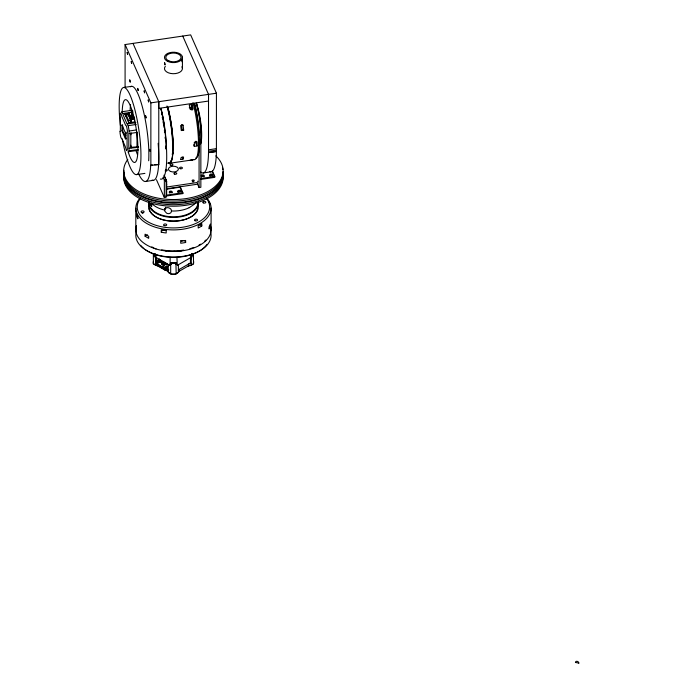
<?xml version="1.0" encoding="UTF-8"?>
<svg xmlns="http://www.w3.org/2000/svg" width="698" height="698" viewBox="0 0 698 698"><rect width="100%" height="100%" fill="white"/><g stroke="black" fill="none" stroke-linecap="round" stroke-linejoin="round"><path stroke-width="1.05" d="M125.09 87.582L125.09 44.567L133.004 43.398M135.813 229.651L135.813 208.257M149.773 203.319L151.71 206.189L151.71 203.284L152.522 204.209A24.439 14.108 0 0 0 162.948 209.662L164.58 210.028L165.688 207.21M153.202 261.802L153.368 263.931L156.369 265.589A4.973 2.871 0 0 1 158.647 266.104M153.368 263.931L153.368 253.784M209.4 171.394A52.132 10.522 81.6 0 0 216.406 152.007L216.432 93.209L190.659 34.9L133.004 43.398L158.778 101.707L158.778 108.373L208.519 101.044M164.039 175.137L166.15 179.91L166.15 197.298L164.353 197.569L164.353 180.171L163.096 177.309M164.196 175.913L166.656 181.471L166.656 195.1L182.832 192.718L182.832 193.59L165.627 196.121M182.431 68.36L182.431 57.245M187.579 266.409A4.973 2.871 0 0 1 190.484 265.589L193.477 263.931L193.477 253.54M196.644 103.47A34.089 6.884 81.6 0 1 200.858 137.113L200.858 187.291L199.07 187.553L199.07 148.055M200.754 172.048A52.132 10.522 81.6 0 0 208.493 153.176L208.501 152.635L216.415 151.466L208.519 152.661L208.519 94.37L182.745 36.069M211.093 229.476L211.093 208.083M122.665 125.902L122.647 130.692L126.163 138.771L125.474 138.876L121.958 130.796L121.984 125.038L122.674 124.942M125.474 138.876L125.492 133.126L121.984 125.038M125.727 116.156L125.736 113.861L127.734 113.565L130.613 120.187L130.605 122.49M127.725 115.1L127.734 113.565M128.519 114.577L128.528 112.675L131.966 112.169L133.641 118.8L134.007 116.854M125.736 113.861L128.615 120.484L128.607 122.787L134.801 121.871M138.091 150.306L128.083 151.78A20.242 4.083 81.6 0 0 129.051 150.838L128.894 147.112A3.551 0.715 81.6 0 1 128.79 145.507L128.833 135.063A3.551 0.715 81.6 0 1 129.017 133.728L129.13 131.023A20.242 4.083 81.6 0 0 128.179 125.666L127.158 123.904A3.551 0.715 81.6 0 1 126.739 123.293L123.555 115.955A3.551 0.715 81.6 0 1 123.023 114.114L122.124 111.732L121.155 112.666M130.43 122.447L130.439 119.21L127.909 113.399L128.598 113.294L131.128 119.114L131.111 122.342M130.805 146.58L130.849 133.658M132.262 119.009L131.015 116.138L131.704 115.467M131.18 122.63L131.198 118.808L128.528 112.675M131.442 122.176L131.451 118.564L128.964 112.823L131.713 112.422L132.603 113.617M131.634 115.301L131.625 116.453L131.547 115.1M131.983 117.273L131.713 112.422M132.288 118.075L131.887 113.399M131.582 113.102C132.908 113.032 131.329 116.802 132.995 117.692C132.873 122.359 131.425 112.326 133.161 118.826M132.699 118.913L132.995 117.692M132.986 118.843L132.611 117.561M134.627 122.124L134.635 119.262M136.991 147.435L137.044 132.009M181.593 125.361L182.213 129.61L183.679 130.203A37.64 7.599 81.6 0 0 183.059 125.16L181.593 124.567M179.465 271.094A3.551 2.05 0 0 0 178.452 272.281L175.512 274.305A18.82 10.863 0 0 1 171.342 274.305L168.427 272.621C169.003 271.417 166.569 263.46 170.678 264.647L170.678 273.921A20.242 11.683 0 0 0 176.166 273.921L175.922 262.675A18.82 10.863 0 0 1 171.045 262.684L170.678 264.647L171.045 262.684M178.461 271.67L188.582 265.825A3.551 2.05 0 0 1 190.065 265.319L191.226 265.231L191.304 258.068L193.477 253.784M148.674 160.758L148.726 159.851A44.035 8.891 81.6 0 0 143.073 109.647A44.035 8.891 81.6 0 0 130.517 86.822M168.427 266.226L168.462 265.772M191.226 258.792L191.261 258.339M164.623 62.82L164.998 64.949L164.693 62.82M166.185 149.006L165.775 146.737M177.022 273.424L177.039 273.346A4.973 2.871 0 0 1 177.51 272.438M169.335 264.891C170.809 262.762 176.088 262.736 177.51 264.882M191.331 109.481L191.095 107.536L191.985 104.587L189.237 104.997A37.64 7.599 81.6 0 1 190.318 109.586L193.076 109.176A37.64 7.599 81.6 0 0 191.985 104.587M192.482 254.299L190.475 257.667L190.423 263.024L191.226 263.486A3.551 2.05 0 0 0 188.582 264.088M161.264 232.207L161.264 229.886A37.64 21.734 0 0 0 166.203 230.654L166.203 232.975A37.64 21.734 0 0 1 161.264 232.207L162.18 230.235M190.929 256.236L192.203 254.456M132.978 111.113L130.849 112.369L122.918 113.547M175.922 262.675L176.166 264.647L177.51 264.516L178.374 265.668L178.426 272.621M132.847 112.352L131.782 113.024M169.736 264.21L171.289 264.071M189.149 207.707L194.236 204.348A24.439 14.108 0 0 0 195.885 202.516M145.088 236.194L145.088 234.17A37.64 21.734 0 0 0 148.7 236.256L148.709 238.288A37.64 21.734 0 0 1 145.088 236.194L147.487 234.816M167.18 266.322L163.847 268.25L156.221 263.844L156.221 260.947L159.554 259.019M159.135 260.424L159.135 259.848L159.633 260.136L157.478 261.384L156.971 261.087L159.38 259.412L160.139 259.848M156.971 261.087L156.474 261.384L158.027 262.282L160.435 260.886C171.158 263.957 157.957 262.945 163.602 265.493L163.602 267.814L156.474 263.696L156.343 257.475L154.371 254.299M159.135 259.848L159.633 259.551M156.971 260.799L157.478 261.087L159.886 259.7M156.221 260.947L158.027 261.986L160.435 260.598L166.255 263.957M156.431 263.024L155.628 263.486A3.551 2.05 0 0 1 157.32 263.696M156.474 263.696L159.633 261.872L164.981 264.961M160.261 262.09L161.264 261.218L160.069 261.977M168.803 270.004L167.058 269L165.051 270.161L156.823 265.406L156.823 263.731L159.641 262.099M160.034 261.925L161.29 261.27M161.055 262.3L162.311 261.863M162.076 262.884L163.332 262.448L162.102 263.155M162.076 263.102L163.332 262.448M164.344 263.251L163.123 263.739M162.041 264.594L164.449 263.207M164.143 264.045L165.365 263.844M163.594 264.629L166.011 263.233L166.508 263.521L163.594 264.629L164.1 264.917L166.508 263.521M162.041 264.306L163.847 265.353L167.18 263.425M166.255 264.542L166.761 264.245M166.874 266.27L164.047 267.901L164.047 268.477L166.874 266.845M156.823 263.731L165.051 268.477L167.058 267.317M175.564 264.071L176.228 263.835M177.545 265.205L191.304 257.265M178.487 269.882L190.702 262.823M189.647 207.489L186.811 208.737A24.439 14.108 0 0 1 173.305 211.032L171.568 210.953M131.049 112.317L131.494 112.186M137.052 132.419L129.121 133.606M123.659 87.494L131.573 86.334M125.09 44.567L150.864 102.868L216.432 93.209M122.124 111.732L132.14 110.258M127.795 113.748L124.977 114.167L124.977 113.242A3.551 0.715 81.6 0 0 125.623 115.65M131.015 116.138L131.704 116.043M189.263 107.806L191.095 107.536M132.594 116.374L133.301 118.852M131.451 118.564L134.208 118.154L133.658 116.906M131.198 118.808L134.635 118.302M130.439 119.21L131.128 119.114M128.615 120.484L130.613 120.187M127.394 123.851L135.857 122.674M128.179 125.666L136.189 124.488M121.958 130.796L122.647 130.692M129.13 131.023L136.136 129.985M125.492 133.126L126.181 133.021M183.059 125.16L180.651 125.518A37.64 7.599 81.6 0 1 181.271 130.561L183.679 130.203M129.069 148.264L138.562 147.348M129.051 150.838L138.064 149.512M194.323 146.388L197.072 145.978A37.64 7.599 81.6 0 0 197.089 141.834L194.341 142.244A37.64 7.599 81.6 0 1 194.323 146.388L193.625 144.774M208.519 149.817L216.432 148.648M208.519 151.292L216.432 150.122M182.937 159.17L180.529 159.519A37.64 7.599 81.6 0 0 181.175 157.39L183.583 157.033A37.64 7.599 81.6 0 1 182.937 159.17L182.457 157.137M138.78 174.212A52.132 10.522 81.6 0 0 150.707 165.356L152.688 165.068M154.659 164.78L158.778 164.554L150.707 165.356M190.144 160.2L192.901 159.798A37.64 7.599 81.6 0 1 192.168 159.572M169.099 163.341L194.498 159.598M136.459 174.631L144.905 173.383M145.55 181.471L153.464 180.311M203.205 172.973L211.119 171.813M164.353 180.171L166.15 179.91M165.627 181.628L166.656 181.471M200.771 178.54L214.783 176.472L214.783 177.344L200.806 179.403M166.726 187.012L196.269 182.658A2.129 1.23 0 0 0 197.813 181.157M166.726 188.748L196.269 184.394A2.129 1.23 0 0 0 197.578 183.836M166.351 189.219L180.372 187.151L182.832 192.718M134.976 122.735L135.552 122.682M136.712 147.13L137.218 147.103M177.24 264.446L176.943 257.353M193.477 254.648L192.264 254.465L191.749 253.514M138.562 146.755L130.849 147.313L131.128 147.959A3.551 0.715 81.6 0 1 130.858 145.201M199.314 224.494L201.818 225.934L201.818 223.613A37.64 21.734 0 0 1 198.197 225.698L198.197 228.019A37.64 21.734 0 0 0 201.818 225.934M155.759 257.265L169.666 265.292M159.886 259.988L159.38 259.412M165.365 264.027L160.025 260.755M156.823 264.306L164.047 268.477M168.393 271.67L158.272 265.825A3.551 2.05 0 0 0 157.827 265.615M157.32 265.441A3.551 2.05 0 0 0 156.204 265.249L155.628 265.231L155.48 257.798L153.368 254.648L154.973 254.761M154.886 254.674L155.122 253.601M161.561 113.137L162.006 114.725M150.908 208.17L152.522 210.002M150.899 205.264L151.71 206.189M164.388 130.229L164.676 132.533L164.388 132.131M165.976 149.006L165.775 148.447M125.719 133.702L125.814 132.236M184.761 240.574L185.642 242.468A37.64 21.734 0 0 1 180.703 243.236L180.703 241.203A37.64 21.734 0 0 0 185.642 240.444L185.642 242.468M214.783 176.472L212.332 170.905L212.332 171.778M212.742 172.703L214.382 176.411M197.342 183.644L199.07 187.553M180.372 188.024L182.832 193.59M156.457 179.691L164.353 197.569M195.327 141.956L197.072 145.978M131.015 115.563L132.672 119.393M124.593 113.538L128.807 122.988A3.551 0.715 81.6 0 0 129.453 123.546M130.901 132.655L131.18 133.301A3.551 0.715 81.6 0 0 130.892 134.758M125.082 133.458L125.91 135.36M195.51 141.362L195.885 142.226L196.068 141.24M191.636 109.856L191.645 107.71L192.203 110.083M169.823 273.424L169.806 273.346A4.973 2.871 0 0 0 169.344 272.438M155.506 257.894L155.584 258.339M156.343 257.475L156.431 258.286L156.396 257.832M168.427 272.621L168.279 271.95A3.551 2.05 0 0 0 167.389 271.094M165.819 145.969L165.871 146.842M151.71 203.284L151.71 203.868M191.304 254.185L191.304 256.279M170.129 257.353L170.129 264.533M167.058 263.783L167.058 269M165.051 268.477L165.051 270.161M164.039 127.272L164.039 125.09A32.771 6.614 81.6 0 0 161.796 112.657M163.847 265.353L163.847 268.25M158.778 101.707L158.778 164.554M155.759 254.185L155.759 256.279M150.864 102.868L150.864 165.714M181.908 66.764A8.987 5.191 0 0 1 173.034 73.709A8.987 5.191 0 0 1 165.321 66.319M158.149 143.308A52.132 10.522 81.6 0 1 152.094 180.075M120.361 125.439A44.035 8.891 81.6 0 1 129.488 93.872A44.035 8.891 81.6 0 1 140.228 166.944A44.035 8.891 81.6 0 1 122.359 139.068M122.229 111.593A31.75 6.413 81.6 0 1 131.049 107.579A31.75 6.413 81.6 0 1 137.776 153.272A31.75 6.413 81.6 0 1 128.179 151.963M137.445 154.555A31.75 6.413 81.6 0 1 136.093 150.803M130.142 110.424A31.75 6.413 81.6 0 1 130.543 104.709M161.011 109.368A32.771 6.614 81.6 0 1 161.404 110.991M194.855 103.732A34.089 6.884 81.6 0 1 199.052 135.517M160.985 108.452A37.64 7.599 81.6 0 1 166.272 148.526M167.66 107.466A37.64 7.599 81.6 0 1 172.947 146.624A37.64 7.599 81.6 0 1 167.956 163.114M167.965 107.597A37.291 7.53 81.6 0 1 173.209 147.287M173.043 152.339A37.291 7.53 81.6 0 1 172.921 153.839M171.848 159.772A37.291 7.53 81.6 0 1 170.862 161.919M170.478 162.372A37.291 7.53 81.6 0 1 170.076 162.704M192.953 102.815A37.64 7.599 81.6 0 1 198.459 141.362A37.64 7.599 81.6 0 1 194.027 159.545M194.271 103.67A36.217 7.312 81.6 0 1 195.737 157.984M167.564 106.558A37.64 7.599 81.6 0 1 173.078 146.065A37.64 7.599 81.6 0 1 168.139 163.105M169.195 162.939A37.291 7.53 81.6 0 1 168.27 163M166.97 106A37.291 7.53 81.6 0 1 172.624 144.503M172.423 153.272A37.291 7.53 81.6 0 1 172.284 154.747M171.089 160.427A37.291 7.53 81.6 0 1 170.766 161.194M170.408 161.831A37.291 7.53 81.6 0 1 169.623 162.704M196.566 104.709A24.858 5.017 81.6 0 1 200.596 143.456M196.312 103.112A24.43 4.93 81.6 0 1 200.631 143.91M161.046 108.748A52.132 10.522 81.6 0 1 160.366 179.046M162.25 117.098A49.785 10.051 81.6 0 1 162.521 118.616M163.053 121.67A49.785 10.051 81.6 0 1 163.306 123.214M165.112 137.078A49.785 10.051 81.6 0 1 165.26 138.597M223.107 172.973A49.715 28.705 0 0 1 172.415 202.551A49.715 28.705 0 0 1 123.825 171.821M223.107 171.472A49.715 28.705 0 0 1 172.415 201.041A49.715 28.705 0 0 1 123.825 170.312M222.453 167.616A49.715 28.705 0 0 1 222.898 169.535M215.839 155.872A49.715 28.705 0 0 1 176.891 199.471A49.715 28.705 0 0 1 127.795 159.432M192.447 181.855A1.064 0.611 0 0 1 193.791 181.829M223.107 175.119A49.715 28.705 0 0 1 172.415 204.697A49.715 28.705 0 0 1 123.825 173.968M223.107 173.61A49.715 28.705 0 0 1 172.415 203.188A49.715 28.705 0 0 1 123.825 172.458M223.107 176.629A49.715 28.705 0 0 1 172.415 206.198A49.715 28.705 0 0 1 123.825 175.477M210.717 232.233A37.64 21.734 0 0 1 172.607 257.039A37.64 21.734 0 0 1 136.468 231.274M206.974 244.405A36.217 20.914 0 0 1 145.263 249.596M143.928 248.584A36.217 20.914 0 0 1 140.603 245.277M210.456 225.681A37.64 21.734 0 0 1 173.427 251.42A37.64 21.734 0 0 1 136.468 225.646M210.613 227.627A37.291 21.525 0 0 1 210.569 231.492M205.884 240.025A37.291 21.525 0 0 1 204.723 241.124M200.596 244.16A37.291 21.525 0 0 1 199.017 245.068M193.765 247.45A37.291 21.525 0 0 1 189.882 248.724M183.644 250.102A37.291 21.525 0 0 1 161.666 249.823M153.621 247.624A37.291 21.525 0 0 1 151.763 246.909M136.407 231.806A37.291 21.525 0 0 1 136.468 226.667M166.499 229.912A1.527 0.881 0 0 1 163.856 229.912M206.713 197.988A37.64 21.734 0 0 1 173.601 229.895A37.64 21.734 0 0 1 140.054 198.145M206.782 198.825A36.217 20.914 0 0 1 173.514 227.914A36.217 20.914 0 0 1 140.071 198.886M209.068 202.289A37.64 21.734 0 0 1 210.019 204.182M142.183 213.248A1.527 0.881 0 0 1 142.977 213.248M210.622 228.15A37.291 21.525 0 0 1 210.534 232.085M181.829 250.835A37.291 21.525 0 0 1 178.845 251.158M175.076 251.359A37.291 21.525 0 0 1 173.558 251.385M166.77 251.036A37.291 21.525 0 0 1 165.286 250.861M156.064 248.898A37.291 21.525 0 0 1 154.084 248.252M136.389 232.207A37.291 21.525 0 0 1 136.503 226.972M182.876 240.513A1.527 0.881 0 0 1 180.721 240.513M197.804 203.851A24.858 14.353 0 0 1 173.636 221.083A24.858 14.353 0 0 1 149.023 204.06M197.7 208.781A24.43 14.108 0 0 1 173.453 221.187A24.43 14.108 0 0 1 149.198 208.781M198.223 201.897A24.858 14.353 0 0 1 173.636 217.427A24.858 14.353 0 0 1 148.648 202.115M197.866 202.298A24.43 14.108 0 0 1 173.087 216.834A24.43 14.108 0 0 1 149.067 201.879M192.229 264.001A18.82 10.863 0 0 1 192.133 264.708M154.72 264.708A18.82 10.863 0 0 1 154.624 264.001M167.389 269.349A3.551 2.05 0 0 1 168.427 270.876M178.426 270.876A3.551 2.05 0 0 1 179.465 269.349M193.477 260.755A20.242 11.683 0 0 1 193.477 263.931M176.105 263.277A19.884 11.482 0 0 1 170.766 263.286M166.552 184.333A1.064 0.611 0 0 1 166.543 184.944M165.862 169.396A1.422 0.82 0 0 1 167.215 170.434A1.422 0.82 0 0 1 165.121 170.914M177.903 192.343A1.422 0.82 0 0 1 178.609 191.261A1.422 0.82 0 0 1 180.494 191.671M169.405 193.049A1.422 0.82 0 0 1 170.295 192.011A1.422 0.82 0 0 1 172.092 192.526M212.567 175.835A1.422 0.82 0 0 1 212.314 176.236M210.063 176.28A1.422 0.82 0 0 1 210.569 175.015A1.422 0.82 0 0 1 212.558 175.626M201.434 176.175A1.422 0.82 0 0 1 203.336 175.8A1.422 0.82 0 0 1 203.982 176.899M201.521 176.995A1.422 0.82 0 0 1 201.364 176.803M120.065 131.372L120.056 133.109A18.82 3.804 81.6 0 0 120.78 137.174L121.339 138.387A4.973 1.003 81.6 0 1 122.098 139.277L125.282 146.615A4.973 1.003 81.6 0 1 126.033 149.206L126.591 150.55A18.82 3.804 81.6 0 0 127.333 149.843L127.315 147.976A4.973 1.003 81.6 0 1 127.062 144.896L127.106 134.461A4.973 1.003 81.6 0 1 127.368 132.585L127.402 130.814A18.82 3.804 81.6 0 0 126.678 126.739L126.12 125.535A4.973 1.003 81.6 0 1 125.361 124.645L122.176 117.308A4.973 1.003 81.6 0 1 121.426 114.716L120.867 113.364A18.82 3.804 81.6 0 0 120.126 114.079L120.143 115.947A4.973 1.003 81.6 0 1 120.396 119.018L120.353 129.462A4.973 1.003 81.6 0 1 120.091 131.337L120.065 131.372M182.353 62.017L181.995 60.255L182.353 62.017M127.184 52.463L127.594 54.304L127.184 52.463M131.233 61.59L131.643 63.431L131.233 61.59M144.163 90.923L144.582 92.773L144.163 90.923M148.212 99.997L148.622 101.847L148.212 99.997M129.767 79.947L130.212 82.041L129.767 79.947M137.707 88.393L138.152 90.496L137.707 88.393M145.594 115.746L146.039 117.849L145.594 115.746M149.808 149.355L150.244 151.457L149.808 149.355M164.807 208.955L164.807 211.215L166.674 213.195A3.621 2.879 21.6 0 0 169.37 213.553C172.336 212.986 172.074 208.842 169.361 208.091A3.621 2.879 21.6 0 0 166.656 207.734L164.807 208.955M578.825 663.1L575.457 662.454A1.78 1.379 30 0 1 577.141 661.329A1.78 1.379 30 0 1 578.825 663.1M210.386 226.1L210.386 224.067A37.64 21.734 0 0 1 209.068 226.92L209.068 228.944A37.64 21.734 0 0 0 210.386 226.1M137.838 218.683L137.838 216.363A37.64 21.734 0 0 1 136.511 213.509L136.511 215.83A37.64 21.734 0 0 0 137.838 218.683M168.846 60.918A7.626 4.397 0 0 0 181.018 57.96A7.626 4.397 0 0 0 170.495 53.353A7.626 4.397 0 0 0 168.846 60.918M168.026 61.546A8.987 5.191 0 0 0 182.37 58.056A8.987 5.191 0 0 0 169.963 52.629A8.987 5.191 0 0 0 168.026 61.546M141.502 212.401A1.527 0.881 0 0 0 144.058 212.009A1.527 0.881 0 0 0 142.183 210.927A1.527 0.881 0 0 0 141.502 212.401M164.1 225.454A1.527 0.881 0 0 0 166.656 225.061A1.527 0.881 0 0 0 164.789 223.979A1.527 0.881 0 0 0 164.1 225.454M203.24 202.856A1.527 0.881 0 0 0 205.797 202.455A1.527 0.881 0 0 0 203.929 201.382A1.527 0.881 0 0 0 203.24 202.856M194.969 220.681A1.527 0.881 0 0 0 197.525 220.28A1.527 0.881 0 0 0 195.658 219.198A1.527 0.881 0 0 0 194.969 220.681M192.517 181.07A1.064 0.611 0 0 0 194.21 180.651A1.064 0.611 0 0 0 192.735 180.014A1.064 0.611 0 0 0 192.517 181.07M170.539 171.438A4.973 2.871 0 0 0 178.365 169.37A4.973 2.871 0 0 0 171.35 166.482A4.973 2.871 0 0 0 170.539 171.438M180.267 168.689A1.422 0.82 0 0 0 182.405 167.991A1.422 0.82 0 0 0 180.293 167.267A1.422 0.82 0 0 0 180.267 168.689M170.766 165.435A1.422 0.82 0 0 0 172.903 164.737A1.422 0.82 0 0 0 170.792 164.013A1.422 0.82 0 0 0 170.766 165.435M174.579 174.151A1.422 0.82 0 0 0 176.769 173.505A1.422 0.82 0 0 0 174.701 172.738A1.422 0.82 0 0 0 174.579 174.151M178.374 191.802A1.422 0.82 0 0 0 180.608 191.217A1.422 0.82 0 0 0 178.609 190.388A1.422 0.82 0 0 0 178.374 191.802M169.806 192.535A1.422 0.82 0 0 0 172.136 192.081A1.422 0.82 0 0 0 170.295 191.139A1.422 0.82 0 0 0 169.806 192.535M210.334 175.556A1.422 0.82 0 0 0 212.567 174.971A1.422 0.82 0 0 0 210.569 174.142A1.422 0.82 0 0 0 210.334 175.556M201.766 176.289A1.422 0.82 0 0 0 204.095 175.826A1.422 0.82 0 0 0 202.246 174.893A1.422 0.82 0 0 0 201.766 176.289"/></g></svg>
